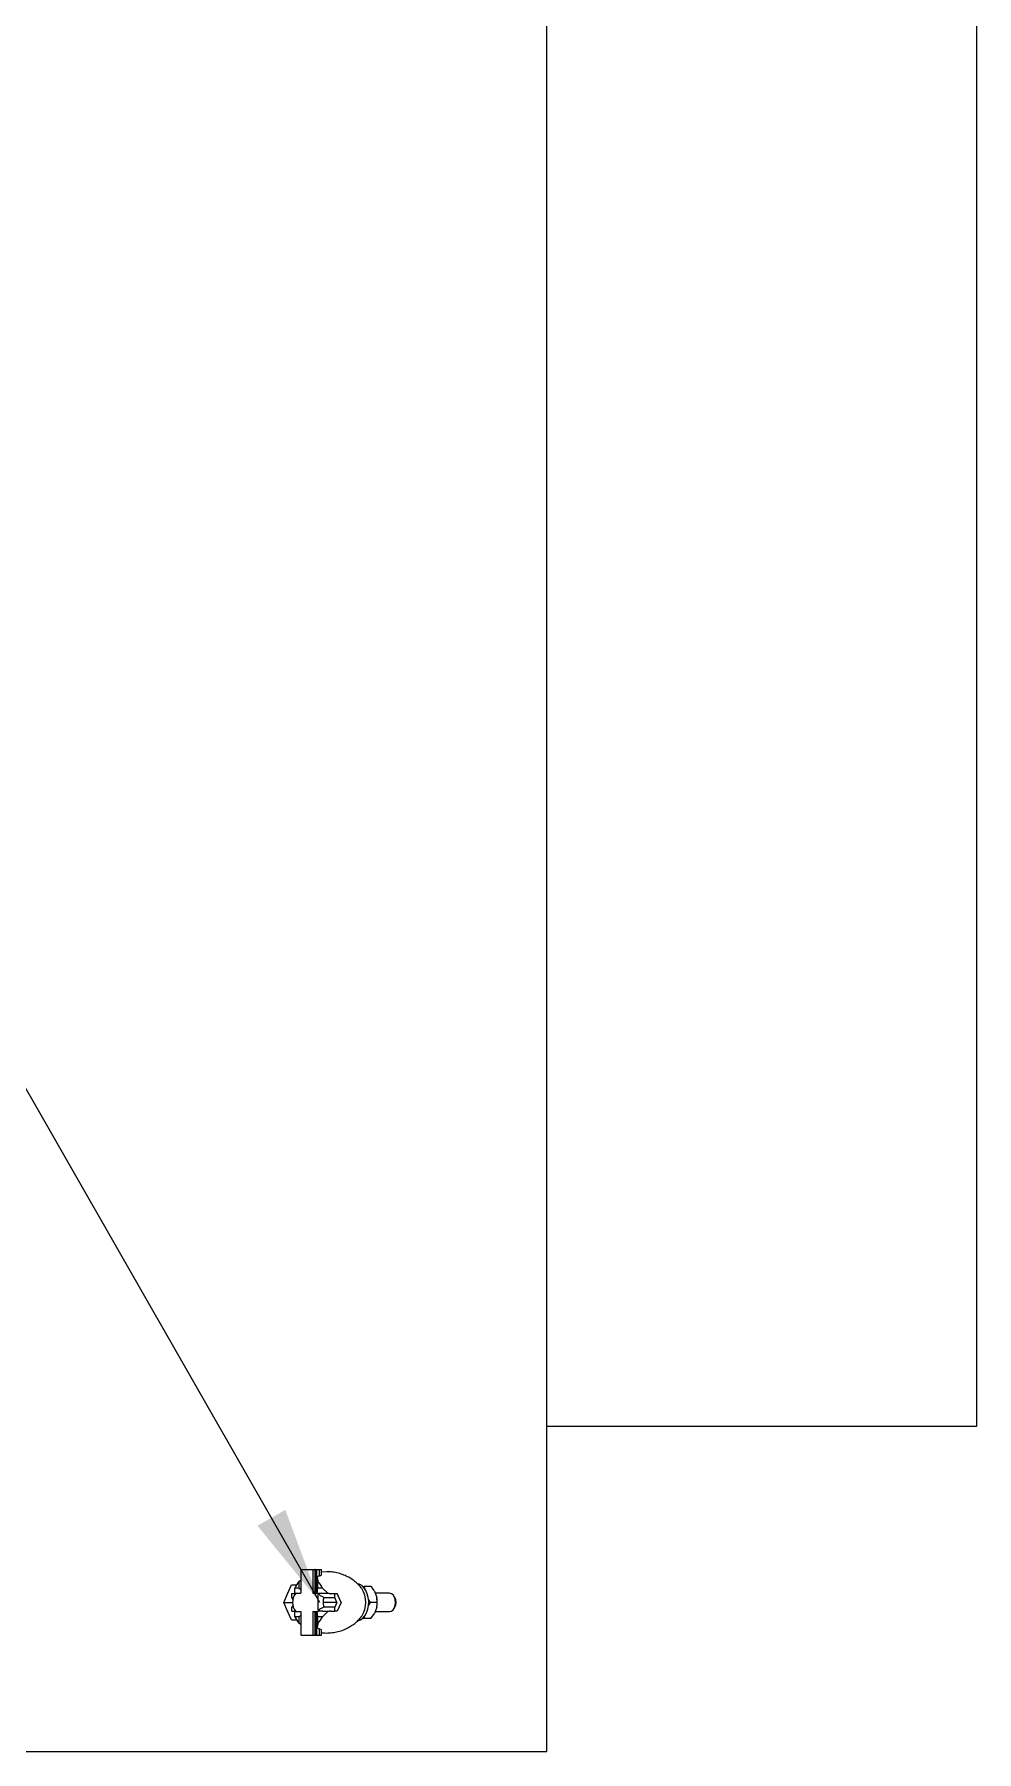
# Model space of a CAD drawing. Header units: millimetres. Extents: x 118006 to 124636, y -130611 to -125922.
# Drawn here: x 121605 to 122000, y -127889 to -127170 of the extents above; entities that cross this region are included whole.
import ezdxf

# ---------------------------------------------------------------- set-up
doc = ezdxf.new("R2010")
doc.units = ezdxf.units.MM
doc.header["$LTSCALE"] = 13
doc.layers.add('几何体', color=7, linetype='Continuous')
doc.layers.add('注释', color=2, linetype='Continuous')
doc.styles.get("Standard").update_dxf_attribs({"font": 'gbenor.shx', "bigfont": 'gbcbig.shx'})
doc.dimstyles.new('SLDDIMSTYLE2', dxfattribs={"dimtxt": 0.18, "dimasz": 40.8, "dimexe": 0, "dimexo": 0.0625, "dimgap": 0, "dimtad": 0, "dimtih": 1, "dimtoh": 1, "dimdec": 0, "dimrnd": 1e-09, "dimzin": 0, "dimdsep": 46, "dimtxsty": 'Standard', "dimsah": 1, "dimcen": 0.09, "dimadec": 0, "dimazin": 0, "dimtfac": 40.8, "dimtdec": 0, "dimtofl": 0, "dimtmove": 0, "dimatfit": 3, "dimfxl": 1, "dimfrac": 2, "dimtolj": 1, "dimtzin": 0, "dimarcsym": 0})

msp = doc.modelspace()

# ---------------------------------------------------------------- linework, layer by layer
at = {"layer": '几何体'}
for p, q in [((121819.99, -127245.58), (121819.99, -127076.17)), ((121999.99, -127145.58), (121999.99, -127752.58)), ((121819.99, -127274.08), (121819.99, -127245.58)), ((121819.99, -127302.58), (121819.99, -127274.08)), ((121819.99, -127645.58), (121819.99, -127302.58)), ((121819.99, -127674.08), (121819.99, -127645.58)), ((121819.99, -127702.58), (121819.99, -127674.08)), ((121819.99, -127888.67), (121819.99, -127702.58)), ((121999.99, -127752.58), (121819.99, -127752.58)), ((121716.32, -127817.35), (121717.02, -127816.87)), ((121716.32, -127820.16), (121716.32, -127817.35)), ((121717.02, -127812.45), (121717.02, -127822.35)), ((121717.02, -127812.45), (121722.01, -127812.45)), ((121722.01, -127812.45), (121722.01, -127822.35)), ((121722.01, -127812.45), (121722.01, -127822.35)), ((121722.01, -127812.45), (121722.01, -127812.45)), ((121722.01, -127812.45), (121722.79, -127812.45)), ((121723.08, -127812.45), (121722.79, -127812.45)), ((121722.79, -127812.45), (121722.79, -127822.35)), ((121723.08, -127822.35), (121723.08, -127812.45)), ((121723.08, -127812.45), (121723.52, -127812.45)), ((121723.52, -127812.45), (121723.52, -127822.35)), ((121723.52, -127812.45), (121724.62, -127812.45)), ((121724.62, -127815.09), (121723.85, -127815.46)), ((121723.85, -127815.46), (121724.17, -127817.35)), ((121723.85, -127822.35), (121723.85, -127815.46)), ((121724.17, -127820.16), (121724.17, -127817.35)), ((121724.62, -127812.45), (121724.62, -127815.09)), ((121724.62, -127812.45), (121725.62, -127812.45)), ((121725.62, -127814.7), (121725.62, -127812.45)), ((121727.83, -127813.36), (121725.62, -127813.5)), ((121709.84, -127826.17), (121711.43, -127822.53)), ((121711.46, -127822.47), (121711.4, -127822.6)), ((121711.43, -127822.53), (121713.02, -127818.9)), ((121713.02, -127818.9), (121715.14, -127818.9)), ((121713.26, -127824.2), (121713.26, -127822.5)), ((121713.26, -127822.5), (121714.7, -127822.5)), ((121713.26, -127824.2), (121713.83, -127824.2)), ((121713.61, -127825), (121713.26, -127824.2)), ((121714.44, -127822.35), (121714.48, -127820.16)), ((121714.44, -127822.35), (121714.83, -127822.35)), ((121716.32, -127820.16), (121714.48, -127820.16)), ((121714.73, -127822.5), (121714.7, -127822.5)), ((121714.83, -127822.35), (121717.02, -127822.35)), ((121716.32, -127820.16), (121717.02, -127820.76)), ((121722.01, -127822.35), (121724.19, -127822.35)), ((121723.87, -127822.35), (121724.17, -127820.16)), ((121726.01, -127820.16), (121724.17, -127820.16)), ((121726.18, -127822.5), (121724.33, -127822.5)), ((121726.01, -127820.16), (121728.31, -127822.35)), ((121726.05, -127822.35), (121728.31, -127822.35)), ((121726.54, -127822.5), (121726.18, -127822.5)), ((121726.5, -127824.2), (121731.19, -127824.2)), ((121728.92, -127822.5), (121726.54, -127822.5)), ((121728.31, -127822.35), (121728.89, -127822.35)), ((121728.92, -127822.5), (121729.46, -127822.5)), ((121729.46, -127822.5), (121731.19, -127822.5)), ((121731.19, -127824.2), (121731.19, -127822.5)), ((121731.19, -127822.5), (121732.18, -127822.5)), ((121732.04, -127826.17), (121731.19, -127824.2)), ((121733.89, -127826.17), (121732.18, -127822.5)), ((121742.67, -127819.46), (121743.55, -127819.46)), ((121743.55, -127819.46), (121743.59, -127820.27)), ((121746.37, -127819.46), (121743.55, -127819.46)), ((121745.33, -127825.15), (121746.08, -127826.17)), ((121747.82, -127821.54), (121748.78, -127824.09)), ((121754.18, -127822.35), (121748.13, -127822.35)), ((121748.9, -127826.17), (121748.78, -127824.09)), ((121756.4, -127824.19), (121755.97, -127823.52)), ((121709.84, -127826.17), (121713.49, -127826.17)), ((121711.43, -127829.81), (121709.84, -127826.17)), ((121711.4, -127829.75), (121711.46, -127829.88)), ((121713.02, -127833.45), (121711.43, -127829.81)), ((121713.61, -127827.34), (121713.26, -127828.15)), ((121713.26, -127829.84), (121713.26, -127828.15)), ((121713.83, -127828.15), (121713.26, -127828.15)), ((121713.26, -127829.84), (121714.7, -127829.84)), ((121714.48, -127832.19), (121714.44, -127829.99)), ((121714.83, -127829.99), (121714.44, -127829.99)), ((121716.32, -127832.19), (121714.48, -127832.19)), ((121714.7, -127829.84), (121714.73, -127829.84)), ((121714.83, -127829.99), (121717.02, -127829.99)), ((121717.02, -127831.59), (121716.32, -127832.19)), ((121716.32, -127834.99), (121716.32, -127832.19)), ((121717.02, -127829.99), (121717.02, -127839.89)), ((121722.01, -127829.99), (121724.19, -127829.99)), ((121722.01, -127829.99), (121722.01, -127839.89)), ((121722.01, -127829.99), (121722.01, -127839.89)), ((121722.79, -127829.99), (121722.79, -127839.89)), ((121723.08, -127839.89), (121723.08, -127829.99)), ((121723.52, -127829.99), (121723.52, -127839.89)), ((121723.85, -127836.88), (121723.85, -127829.99)), ((121724.17, -127832.19), (121723.87, -127829.99)), ((121726.01, -127832.19), (121724.17, -127832.19)), ((121724.17, -127834.99), (121724.17, -127832.19)), ((121726.18, -127829.84), (121724.32, -127829.84)), ((121728.31, -127829.99), (121726.01, -127832.19)), ((121728.31, -127829.99), (121726.05, -127829.99)), ((121726.18, -127829.84), (121726.54, -127829.84)), ((121732.04, -127826.17), (121726.37, -127826.17)), ((121731.19, -127828.15), (121726.47, -127828.15)), ((121726.54, -127829.84), (121728.92, -127829.84)), ((121728.89, -127829.99), (121728.31, -127829.99)), ((121729.46, -127829.84), (121728.92, -127829.84)), ((121729.46, -127829.84), (121731.19, -127829.84)), ((121732.04, -127826.17), (121731.19, -127828.15)), ((121731.19, -127829.84), (121731.19, -127828.15)), ((121732.18, -127829.84), (121731.19, -127829.84)), ((121733.89, -127826.17), (121732.18, -127829.84)), ((121743.55, -127832.88), (121742.8, -127832.88)), ((121743.57, -127831.95), (121743.55, -127832.88)), ((121746.37, -127832.88), (121743.55, -127832.88)), ((121746.08, -127826.17), (121745.26, -127827.35)), ((121748.9, -127826.17), (121746.08, -127826.17)), ((121746.37, -127832.88), (121747.82, -127830.8)), ((121748.78, -127828.25), (121747.82, -127830.8)), ((121748.13, -127829.99), (121754.18, -127829.99)), ((121755.97, -127828.83), (121756.4, -127828.15)), ((121713.02, -127833.45), (121715.14, -127833.45)), ((121717.02, -127835.47), (121716.32, -127834.99)), ((121717.02, -127839.89), (121722.01, -127839.89)), ((121722.01, -127839.89), (121722.01, -127839.89)), ((121722.01, -127839.89), (121722.79, -127839.89)), ((121723.08, -127839.89), (121722.79, -127839.89)), ((121723.08, -127839.89), (121723.52, -127839.89)), ((121723.52, -127839.89), (121724.62, -127839.89)), ((121724.17, -127834.99), (121723.85, -127836.88)), ((121723.85, -127836.88), (121724.62, -127837.25)), ((121725.62, -127837.65), (121724.62, -127837.25)), ((121724.62, -127837.25), (121724.62, -127839.89)), ((121724.62, -127839.89), (121725.62, -127839.89)), ((121725.62, -127839.89), (121725.62, -127837.65)), ((121209.99, -127888.67), (121819.99, -127888.67))]:
    msp.add_line(p, q, dxfattribs=at)
at = {"layer": '几何体', "flags": 128}
for points in [[(121740.84, -127833.88), (121740.9, -127833.87), (121741.97, -127833.51), (121742.96, -127832.81), (121743.83, -127831.8), (121744.54, -127830.52), (121745.05, -127829.04), (121745.35, -127827.43), (121745.41, -127825.75), (121745.23, -127824.1), (121744.82, -127822.54), (121744.21, -127821.16), (121743.41, -127820.01), (121742.48, -127819.14), (121741.44, -127818.61), (121740.89, -127818.47)], [(121754.18, -127829.99), (121754.95, -127829.8), (121755.64, -127829.26), (121756.2, -127828.42), (121756.55, -127827.35), (121756.67, -127826.17), (121756.55, -127824.99), (121756.2, -127823.93), (121755.64, -127823.08), (121754.95, -127822.54), (121754.18, -127822.35)]]:
    msp.add_lwpolyline(points, dxfattribs=at)
at = {"layer": '几何体'}
for centre, radius, start, end in [((121723.5, -127824.05), 9.82, 137.01145, 156.66763), ((121716.99, -127824.05), 9.82, 23.33237, 42.98855), ((121730.32, -127825.95), 16, 167.03419, 167.57754), ((121716.84, -127825.72), 10.21, 18.34268, 19.22022), ((121713.29, -127825.95), 16, 12.42246, 12.96581), ((121733.79, -127826.17), 10.45, 326.49493, 33.62449), ((121738.65, -127826.17), 10.35, 348.41192, 11.58808), ((121753.03, -127826.17), 3.9, 329.48841, 30.51159), ((121723.5, -127828.3), 9.82, 203.33237, 222.98855), ((121730.32, -127826.4), 16, 192.42246, 192.96581), ((121716.99, -127828.3), 9.82, 317.01145, 336.66763), ((121716.84, -127826.63), 10.21, 340.77978, 341.65732), ((121713.29, -127826.4), 16, 347.03419, 347.57754)]:
    msp.add_arc(centre, radius, start, end, dxfattribs=at)
for centre, major_axis, ratio, start_param, end_param in [((121724.93, -127826.17), (11.44, 0), 0.709013, 2.651423, 3.631762), ((121724.93, -127826.17), (0, 8.11), 0.103619, 1.080627, 2.060966), ((121722.04, -127826.17), (-6.87, 7.61), 0.40893, 4.698932, 4.84875), ((121725.66, -127826.17), (17.04, -7.84), 0.122239, 1.576777, 1.651506), ((121723.34, -127826.17), (-5.7, 7.65), 0.472399, 4.843812, 4.864389), ((121721.76, -127826.17), (6.31, 7.62), 0.438963, 4.570689, 4.738086), ((121724.93, -127826.17), (15.64, 7.81), 0.140616, 4.664275, 4.742125), ((121723.34, -127826.17), (5.7, 7.65), 0.472399, 4.560389, 4.580966)]:
    msp.add_ellipse(centre, major_axis=major_axis, ratio=ratio, start_param=start_param, end_param=end_param, dxfattribs=at)
for points, knots in [([(121724.62, -127815.09), (121724.67, -127815.07), (121725, -127814.93), (121725.34, -127814.8), (121725.62, -127814.7)], [0, 0, 0, 0, 0.158377, 1, 1, 1, 1]), ([(121742.49, -127820.42), (121742.41, -127820.3), (121741.96, -127819.63), (121740.92, -127818.53), (121739.35, -127817.14), (121737.52, -127815.92), (121735.51, -127814.89), (121733.27, -127814.08), (121730.91, -127813.55), (121729.05, -127813.37), (121728.05, -127813.36), (121727.83, -127813.36)], [0, 0, 0, 0, 0.027369, 0.149045, 0.27565, 0.40594, 0.538911, 0.673772, 0.824652, 0.961488, 1, 1, 1, 1]), ([(121726.52, -127824.04), (121726.46, -127824.51), (121726.34, -127825.45), (121726.34, -127826.92), (121726.45, -127827.76), (121726.49, -127828.14)], [0, 0, 0, 0, 0.356792, 0.714448, 1, 1, 1, 1]), ([(121747.82, -127821.54), (121747.73, -127821.39), (121747.31, -127820.67), (121746.78, -127819.99), (121746.37, -127819.46)], [0, 0, 0, 0, 0.2176056, 1, 1, 1, 1]), ([(121725.62, -127838.83), (121725.89, -127838.87), (121726.99, -127839.04), (121728.93, -127839), (121731.37, -127838.72), (121733.69, -127838.14), (121735.85, -127837.3), (121737.82, -127836.25), (121739.57, -127835.03), (121741.06, -127833.68), (121742.03, -127832.62), (121742.45, -127832), (121742.52, -127831.89)], [0, 0, 0, 0, 0.042568, 0.171877, 0.298287, 0.421525, 0.54137, 0.657502, 0.769469, 0.876664, 0.978306, 1, 1, 1, 1]), ([(121748.78, -127828.25), (121748.81, -127828.1), (121748.93, -127827.38), (121748.92, -127826.7), (121748.9, -127826.17)], [0, 0, 0, 0, 0.217606, 1, 1, 1, 1])]:
    msp.add_open_spline(points, degree=3, knots=knots, dxfattribs=at)

# ---------------------------------------------------------------- leaders
at = {"layer": '注释'}
msp.add_leader([(121724.93, -127826.17), (120905.34, -126393.99)], dimstyle='SLDDIMSTYLE2', dxfattribs=at)

doc.saveas('drawing.dxf')
